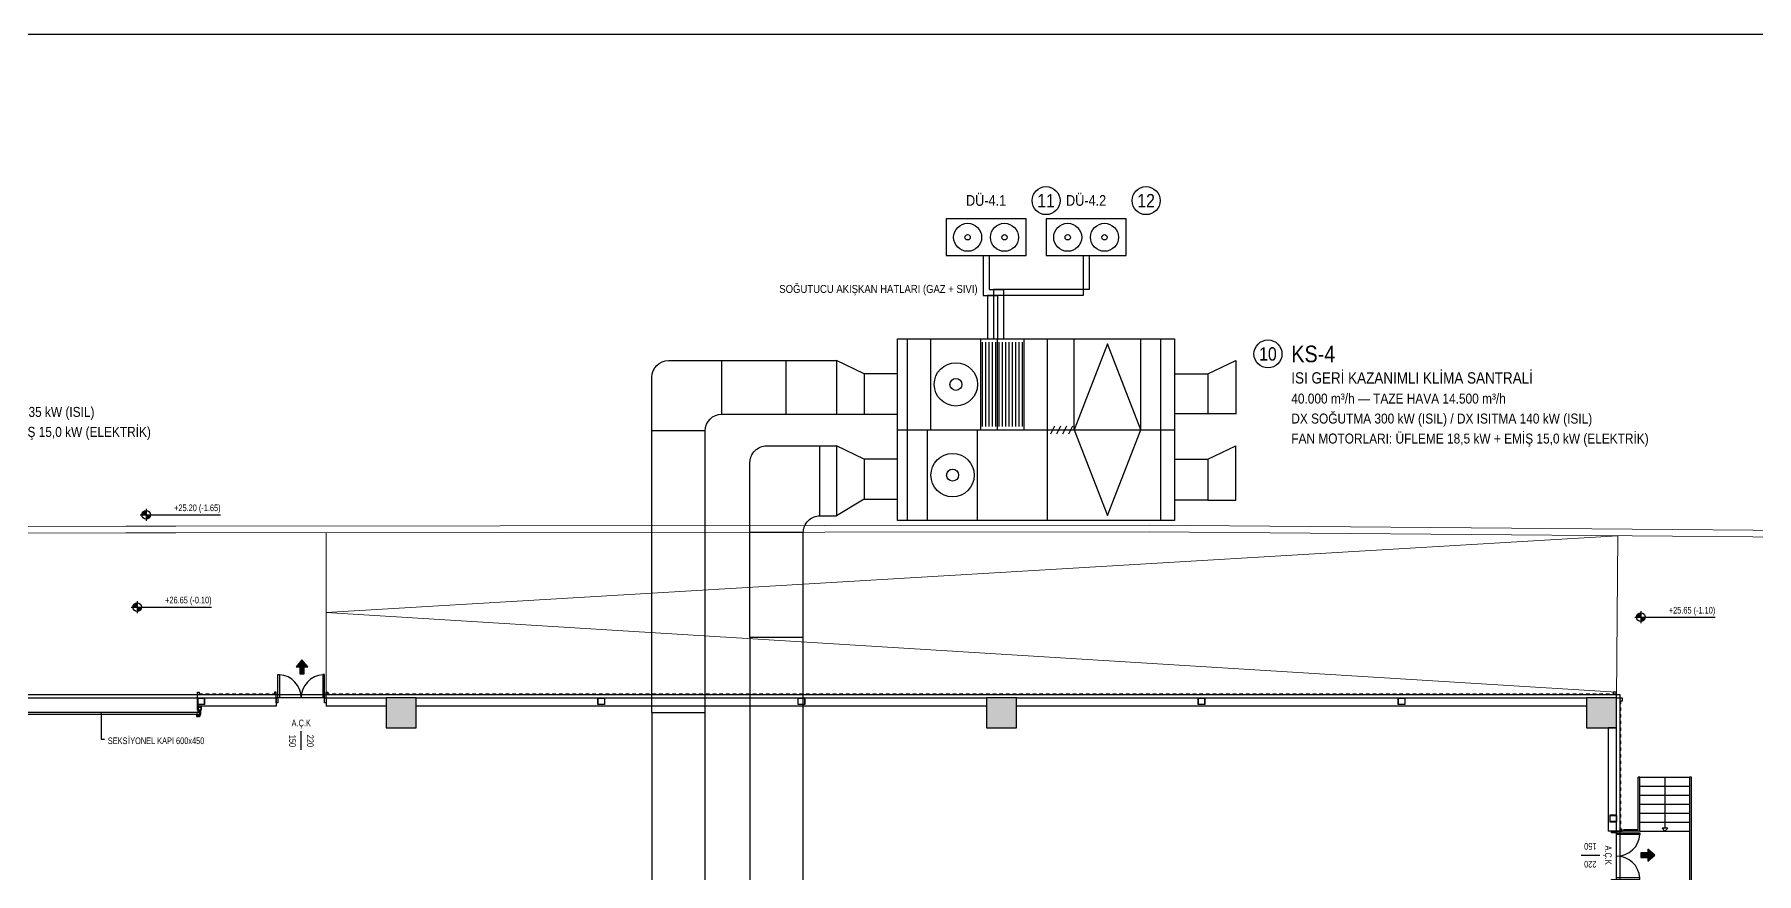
# Model space of a CAD drawing. Header units: centimetres. Extents: x 26200 to 152500, y -600 to 9300.
# Drawn here: x 65979 to 71144, y 6781 to 9300 of the extents above; entities that cross this region are included whole.
import ezdxf
from ezdxf.enums import TextEntityAlignment as Align

# ---------------------------------------------------------------- set-up
doc = ezdxf.new("R2010")
doc.units = ezdxf.units.CM
doc.linetypes.add('DASHED', pattern=[1.524, 1.27, -0.254])
for name, color, linetype in [('A-ANNO-DIMS', 8, 'Continuous'), ('A-ANNO-TEXT', 8, 'Continuous'), ('A-AREA', 8, 'Continuous'), ('A-DOOR', 8, 'Continuous'), ('A-ELEV-01', 8, 'Continuous'), ('A-ELEV-03', 8, 'Continuous'), ('A-FLOR-STRS', 8, 'Continuous'), ('A-WALL-SNWPNL', 8, 'Continuous'), ('A-WALL-STEL', 8, 'Continuous'), ('L-SITE-CURB', 8, 'Continuous'), ('MTY-CIHAZ', 135, 'Continuous'), ('MTY-DONUS-KANALI', 4, 'Continuous'), ('MTY-SOGUTUCU-HAT', 6, 'DASHED'), ('MTY-UFLEME-KANALI', 20, 'Continuous'), ('ROTAS-CIHAZ-NO', 1, 'Continuous'), ('ROTAS-PAFTA', 144, 'Continuous'), ('S-CONC', 5, 'Continuous'), ('S-HTCH', 8, 'Continuous'), ('S-STEL', 3, 'Continuous')]:
    doc.layers.add(name, color=color, linetype=linetype)
doc.styles.add('Fields_100', font='act_simplex.shx', dxfattribs={"width": 0.8, "height": 20})
doc.styles.add('ROTAS', font='arial.ttf')

# ---------------------------------------------------------------- blocks, each defined once
blk = doc.blocks.new('KAPI 150')
at = {"layer": 'A-DOOR'}
blk.add_line((145, 15), (5, 15), dxfattribs=at)
for points in [[(5, 15), (5, 85), (10, 85), (10, 15)], [(145, 15), (145, 85), (140, 85), (140, 15)]]:
    blk.add_lwpolyline(points, dxfattribs=at)
for points in [[(5, 0), (0, 0), (0, 15), (5, 15)], [(150, 0), (145, 0), (145, 15), (150, 15)]]:
    blk.add_lwpolyline(points, close=True, dxfattribs=at)
for centre, start, end in [((5, 15), 0, 85.904), ((145, 15), 94.096, 180)]:
    blk.add_arc(centre, 70, start, end, dxfattribs=at)
blk = doc.blocks.new('AÇK_01')
at = {"color": 0}
blk.add_lwpolyline([(28, 0), (-28, 0)], dxfattribs=at)
at = {"color": 0, "style": 'Fields_100', "width": 0.8}
blk.add_attdef('A.Ç.K.01', text='', height=20, rotation=90, dxfattribs=at).set_placement((-53, 0), align=Align.MIDDLE_CENTER)
for tag, p in [('W', (1, 17.2)), ('H', (1, -36.3))]:
    blk.add_attdef(tag, text='', height=20, dxfattribs=at).set_placement(p, align=Align.CENTER)
blk = doc.blocks.new('*U39')
at = {"layer": 'A-WALL-SNWPNL'}
blk.add_lwpolyline([(50, 1), (42, 1), (40, -1), (32, -1), (30, 1), (22, 1), (20, -1), (12, -1), (10, 1), (2, 1), (0, -1), (-8, -1), (-10, 1), (-18, 1), (-20, -1), (-28, -1), (-30, 1), (-38, 1), (-40, -1), (-48, -1), (-50, 1)], dxfattribs=at)
blk = doc.blocks.new('*U40')
at = {"layer": 'A-WALL-STEL', "color": 0, "linetype": 'ByBlock', "lineweight": -2, "transparency": 16777216}
for p in [(0, 0), (100, 0), (200, 0), (300, 0)]:
    blk.add_blockref('*U39', p, dxfattribs=at)

msp = doc.modelspace()

# ---------------------------------------------------------------- hatches: boundary and pattern name
at = {"layer": 'A-ANNO-DIMS'}
h = msp.add_hatch(color=256, dxfattribs=at)
h.paths.add_polyline_path([(66314.7, 7871.2, 0.414214), (66301.7, 7858.2), (66314.7, 7858.2)])
h.paths.add_polyline_path([(66327.7, 7858.2), (66314.7, 7858.2), (66314.7, 7845.2, 0.414214)])
h = msp.add_hatch(color=256, dxfattribs=at)
h.paths.add_polyline_path([(66287.8, 7594.3, 0.414214), (66274.8, 7581.3), (66287.8, 7581.3)])
h.paths.add_polyline_path([(66300.8, 7581.3), (66287.8, 7581.3), (66287.8, 7568.3, 0.414214)])
h = msp.add_hatch(color=256, dxfattribs=at)
h.paths.add_polyline_path([(70797.4, 7563.9, 0.414214), (70784.4, 7550.9), (70797.4, 7550.9)])
h.paths.add_polyline_path([(70810.4, 7550.9), (70797.4, 7550.9), (70797.4, 7537.9, 0.414214)])
at = {"layer": 'A-ANNO-TEXT'}
h = msp.add_hatch(color=256, dxfattribs=at)
h.dxf.hatch_style = 1
h.paths.add_polyline_path([(66781.7, 7423.2), (66764, 7402), (66774.9, 7402), (66774.9, 7380.9), (66788.4, 7380.9), (66788.4, 7402), (66799.4, 7402)])
h = msp.add_hatch(color=256, dxfattribs=at)
h.dxf.hatch_style = 1
h.paths.add_polyline_path([(70839, 6836.9), (70817.9, 6854.6), (70817.9, 6843.7), (70796.7, 6843.7), (70796.7, 6830.2), (70817.9, 6830.2), (70817.9, 6819.2)])
at = {"layer": 'S-HTCH'}
h = msp.add_hatch(dxfattribs=at)
h.set_pattern_fill('ANSI33', color=256)
h.set_pattern_definition([(45, (47244.2896, 5721.5606), (-4.490128, 4.490128), []), (45, (47248.78, 5721.5606), (-4.490128, 4.490128), [3.175, -1.5875])])
h.paths.add_polyline_path([(63434.5, 1518.6), (63524.5, 1518.6), (63524.5, 1608.6), (63434.5, 1608.6)])
h.paths.add_polyline_path([(63434.5, 7218.6), (63524.5, 7218.6), (63524.5, 7308.6), (63434.5, 7308.6)])
h.paths.add_polyline_path([(61634.5, 1518.6), (61724.5, 1518.6), (61724.5, 1608.6), (61634.5, 1608.6)])
h.paths.add_polyline_path([(58034.5, 1518.6), (58124.5, 1518.6), (58124.5, 1608.6), (58034.5, 1608.6)])
h.paths.add_polyline_path([(61634.5, 7218.6), (61724.5, 7218.6), (61724.5, 7308.6), (61634.5, 7308.6)])
h.paths.add_polyline_path([(58034.5, 7218.6), (58124.5, 7218.6), (58124.5, 7308.6), (58034.5, 7308.6)])
h.paths.add_polyline_path([(63434.5, 3418.6), (63524.5, 3418.6), (63524.5, 3508.6), (63434.5, 3508.6)])
h.paths.add_polyline_path([(63434.5, 5318.6), (63524.5, 5318.6), (63524.5, 5408.6), (63434.5, 5408.6)])
h.paths.add_polyline_path([(61634.5, 3418.6), (61724.5, 3418.6), (61724.5, 3508.6), (61634.5, 3508.6)])
h.paths.add_polyline_path([(58034.5, 3418.6), (58124.5, 3418.6), (58124.5, 3508.6), (58034.5, 3508.6)])
h.paths.add_polyline_path([(61634.5, 5318.6), (61724.5, 5318.6), (61724.5, 5408.6), (61634.5, 5408.6)])
h.paths.add_polyline_path([(58034.5, 5318.6), (58124.5, 5318.6), (58124.5, 5408.6), (58034.5, 5408.6)])
h.paths.add_polyline_path([(68834.5, 3418.6), (68924.5, 3418.6), (68924.5, 3508.6), (68834.5, 3508.6)])
h.paths.add_polyline_path([(68834.5, 5318.6), (68924.5, 5318.6), (68924.5, 5408.6), (68834.5, 5408.6)])
h.paths.add_polyline_path([(67034.5, 3418.6), (67124.5, 3418.6), (67124.5, 3508.6), (67034.5, 3508.6)])
h.paths.add_polyline_path([(67034.5, 5318.6), (67124.5, 5318.6), (67124.5, 5408.6), (67034.5, 5408.6)])
h.paths.add_polyline_path([(65234.5, 3418.6), (65324.5, 3418.6), (65324.5, 3508.6), (65234.5, 3508.6)])
h.paths.add_polyline_path([(65234.5, 5318.6), (65324.5, 5318.6), (65324.5, 5408.6), (65234.5, 5408.6)])
h.paths.add_polyline_path([(61534.5, 3418.6), (61624.5, 3418.6), (61624.5, 3508.6), (61534.5, 3508.6)])
h.paths.add_polyline_path([(61534.5, 5318.6), (61624.5, 5318.6), (61624.5, 5408.6), (61534.5, 5408.6)])
h.paths.add_polyline_path([(59834.5, 3418.6), (59924.5, 3418.6), (59924.5, 3508.6), (59834.5, 3508.6)])
h.paths.add_polyline_path([(59834.5, 5318.6), (59924.5, 5318.6), (59924.5, 5408.6), (59834.5, 5408.6)])
h.paths.add_polyline_path([(56234.5, 3418.6), (56324.5, 3418.6), (56324.5, 3508.6), (56234.5, 3508.6)])
h.paths.add_polyline_path([(56234.5, 5318.6), (56324.5, 5318.6), (56324.5, 5408.6), (56234.5, 5408.6)])
h.paths.add_polyline_path([(54434.5, 3418.6), (54524.5, 3418.6), (54524.5, 3508.6), (54434.5, 3508.6)])
h.paths.add_polyline_path([(54434.5, 5318.6), (54524.5, 5318.6), (54524.5, 5408.6), (54434.5, 5408.6)])
h.paths.add_polyline_path([(52634.5, 3418.6), (52724.5, 3418.6), (52724.5, 3508.6), (52634.5, 3508.6)])
h.paths.add_polyline_path([(52634.5, 5318.6), (52724.5, 5318.6), (52724.5, 5408.6), (52634.5, 5408.6)])
h.paths.add_polyline_path([(70634.5, 5318.6), (70724.5, 5318.6), (70724.5, 5408.6), (70634.5, 5408.6)])
h.paths.add_polyline_path([(70634.5, 3418.6), (70724.5, 3418.6), (70724.5, 3508.6), (70634.5, 3508.6)])
h.paths.add_polyline_path([(70634.5, 1518.6), (70724.5, 1518.6), (70724.5, 1608.6), (70634.5, 1608.6)])
h.paths.add_polyline_path([(68834.5, 1518.6), (68924.5, 1518.6), (68924.5, 1608.6), (68834.5, 1608.6)])
h.paths.add_polyline_path([(67034.5, 1518.6), (67124.5, 1518.6), (67124.5, 1608.6), (67034.5, 1608.6)])
h.paths.add_polyline_path([(65234.5, 1518.6), (65324.5, 1518.6), (65324.5, 1608.6), (65234.5, 1608.6)])
h.paths.add_polyline_path([(61534.5, 1518.6), (61624.5, 1518.6), (61624.5, 1608.6), (61534.5, 1608.6)])
h.paths.add_polyline_path([(59834.5, 1518.6), (59924.5, 1518.6), (59924.5, 1608.6), (59834.5, 1608.6)])
h.paths.add_polyline_path([(56234.5, 1518.6), (56324.5, 1518.6), (56324.5, 1608.6), (56234.5, 1608.6)])
h.paths.add_polyline_path([(54434.5, 1518.6), (54524.5, 1518.6), (54524.5, 1608.6), (54434.5, 1608.6)])
h.paths.add_polyline_path([(52634.5, 1518.6), (52724.5, 1518.6), (52724.5, 1608.6), (52634.5, 1608.6)])
h.paths.add_polyline_path([(70634.5, 7218.6), (70724.5, 7218.6), (70724.5, 7308.6), (70634.5, 7308.6)])
h.paths.add_polyline_path([(68834.5, 7218.6), (68924.5, 7218.6), (68924.5, 7308.6), (68834.5, 7308.6)])
h.paths.add_polyline_path([(67034.5, 7218.6), (67124.5, 7218.6), (67124.5, 7308.6), (67034.5, 7308.6)])
h.paths.add_polyline_path([(65234.5, 7218.6), (65324.5, 7218.6), (65324.5, 7308.6), (65234.5, 7308.6)])
h.paths.add_polyline_path([(61534.5, 7218.6), (61624.5, 7218.6), (61624.5, 7308.6), (61534.5, 7308.6)])
h.paths.add_polyline_path([(59834.5, 7218.6), (59924.5, 7218.6), (59924.5, 7308.6), (59834.5, 7308.6)])
h.paths.add_polyline_path([(56234.5, 7218.6), (56324.5, 7218.6), (56324.5, 7308.6), (56234.5, 7308.6)])
h.paths.add_polyline_path([(54434.5, 7218.6), (54524.5, 7218.6), (54524.5, 7308.6), (54434.5, 7308.6)])
h.paths.add_polyline_path([(52634.5, 7218.6), (52724.5, 7218.6), (52724.5, 7308.6), (52634.5, 7308.6)])

# ---------------------------------------------------------------- linework, layer by layer
at = {"layer": 'A-ANNO-DIMS'}
for p, q in [((66296.7, 7858.2), (66537.7, 7858.2)), ((66314.7, 7876.2), (66314.7, 7840.2)), ((66287.8, 7599.3), (66287.8, 7563.3)), ((66269.8, 7581.3), (66510.8, 7581.3)), ((70779.4, 7550.9), (71020.4, 7550.9)), ((70797.4, 7568.9), (70797.4, 7532.9))]:
    msp.add_line(p, q, dxfattribs=at)
at = {"layer": 'A-ANNO-DIMS', "color": 187, "const_width": 3}
msp.add_lwpolyline([(66179.5, 7258.5, 1), (66179.5, 7261.5, 1)], format="xyb", close=True, dxfattribs=at)
at = {"layer": 'A-ANNO-DIMS', "color": 187, "linetype": 'Continuous'}
msp.add_lwpolyline([(66179.5, 7257), (66179.5, 7254)], dxfattribs=at)
at = {"layer": 'A-ANNO-DIMS'}
for points in [[(66179.5, 7254), (66179.5, 7184.4)], [(66179.5, 7184.4), (66189.5, 7184.4)]]:
    msp.add_lwpolyline(points, dxfattribs=at)
for centre in [(66314.7, 7858.2), (66287.8, 7581.3), (70797.4, 7550.9)]:
    msp.add_circle(centre, 13, dxfattribs=at)
at = {"layer": 'A-ANNO-DIMS', "color": 187, "linetype": 'Continuous'}
for centre, radius, start, end in [((66179.5, 7260), 1.5, 90, -90), ((66179.5, 7260), 1.5, -90, 90), ((66179.5, 7258.5), 0, 90, 90)]:
    msp.add_arc(centre, radius, start, end, dxfattribs=at)
at = {"layer": 'A-ANNO-TEXT'}
for points in [[(66781.7, 7423.2), (66764, 7402), (66774.9, 7402), (66774.9, 7380.9), (66788.4, 7380.9), (66788.4, 7402), (66799.4, 7402)], [(70839, 6836.9), (70817.9, 6854.6), (70817.9, 6843.7), (70796.7, 6843.7), (70796.7, 6830.2), (70817.9, 6830.2), (70817.9, 6819.2)]]:
    msp.add_lwpolyline(points, close=True, dxfattribs=at)
at = {"layer": 'A-AREA'}
msp.add_lwpolyline([(62587, 7318.6), (70734.5, 7318.6), (70734.5, 3418.6), (52612, 3418.6), (52612, 7318.6), (59834.5, 7318.6), (59834.5, 7053.6), (62587, 7053.6)], close=True, dxfattribs=at)
at = {"layer": 'A-DOOR'}
msp.add_lwpolyline([(66475.1, 7265), (65883.8, 7265), (65883.8, 7260), (66475.1, 7260)], close=True, dxfattribs=at)
for points in [[(66470.7, 7259.9), (66465.7, 7259.9)], [(66465.7, 7259.9), (66465.7, 7253.2)], [(66465.7, 7253.2), (66470.7, 7253.2)], [(66469.5, 7271.6), (66469.5, 7266.6)], [(66469.5, 7266.6), (66470.5, 7266.6)], [(66470, 7269.1), (66470, 7271.1)], [(66470, 7271.1), (66477, 7271.1)], [(66473.5, 7269.1), (66470, 7269.1)], [(66470, 7267.1), (66470, 7268.6)], [(66470, 7268.6), (66473, 7268.6)], [(66470.5, 7267.1), (66470, 7267.1)], [(66470.5, 7266.6), (66470.5, 7267.1)], [(66470.7, 7253.2), (66470.7, 7259.9)], [(66477.7, 7259.3), (66471.5, 7259.3)], [(66471.5, 7259.3), (66471.5, 7258.8)], [(66471.5, 7258.8), (66475.1, 7258.8)], [(66472, 7254.9), (66471.5, 7254.9)], [(66471.5, 7254.9), (66471.5, 7254.7)], [(66471.5, 7254.7), (66471.5, 7254.6), (66471.5, 7254.5), (66471.5, 7254.5), (66471.5, 7254.4), (66471.5, 7254.3), (66471.6, 7254.3), (66471.6, 7254.2), (66471.6, 7254.1), (66471.7, 7254.1), (66471.7, 7254), (66471.7, 7253.9), (66471.8, 7253.9), (66471.8, 7253.8), (66471.8, 7253.8), (66471.9, 7253.7), (66471.9, 7253.6), (66472, 7253.6), (66472, 7253.5), (66472.1, 7253.5), (66472.1, 7253.4), (66472.2, 7253.4), (66472.2, 7253.3), (66472.3, 7253.3), (66472.4, 7253.2), (66472.4, 7253.2), (66472.5, 7253.2), (66472.6, 7253.1), (66472.6, 7253.1), (66472.7, 7253.1), (66472.8, 7253), (66472.8, 7253), (66472.9, 7253), (66473, 7253), (66473, 7253), (66473.1, 7252.9), (66473.2, 7252.9), (66473.2, 7252.9), (66473.3, 7252.9), (66473.4, 7252.9), (66473.5, 7252.9), (66473.5, 7252.9), (66473.6, 7252.9), (66473.7, 7252.9), (66473.8, 7252.9), (66473.8, 7252.9), (66473.9, 7252.9), (66474, 7252.9), (66474, 7253), (66474.1, 7253), (66474.2, 7253), (66474.3, 7253), (66474.3, 7253), (66474.4, 7253.1), (66474.5, 7253.1), (66474.5, 7253.1), (66474.6, 7253.2), (66474.7, 7253.2), (66474.7, 7253.2), (66474.8, 7253.3), (66474.8, 7253.3), (66474.9, 7253.4), (66474.9, 7253.4), (66475, 7253.5), (66475, 7253.5), (66475.1, 7253.6), (66475.1, 7253.6), (66475.2, 7253.7), (66475.2, 7253.8), (66475.3, 7253.8), (66475.3, 7253.9), (66475.4, 7253.9), (66475.4, 7254), (66475.4, 7254.1), (66475.5, 7254.1), (66475.5, 7254.2), (66475.5, 7254.3), (66475.5, 7254.3), (66475.6, 7254.4), (66475.6, 7254.5), (66475.6, 7254.5), (66475.6, 7254.6), (66475.6, 7254.7)], [(66472, 7254.7), (66472, 7254.9)], [(66475.1, 7254.7), (66475.1, 7254.6), (66475.1, 7254.6), (66475.1, 7254.5), (66475.1, 7254.5), (66475, 7254.4), (66475, 7254.4), (66475, 7254.3), (66475, 7254.3), (66475, 7254.2), (66474.9, 7254.2), (66474.9, 7254.1), (66474.9, 7254.1), (66474.8, 7254), (66474.8, 7254), (66474.8, 7253.9), (66474.7, 7253.9), (66474.7, 7253.9), (66474.6, 7253.8), (66474.6, 7253.8), (66474.6, 7253.7), (66474.5, 7253.7), (66474.5, 7253.7), (66474.4, 7253.6), (66474.4, 7253.6), (66474.3, 7253.6), (66474.3, 7253.6), (66474.2, 7253.5), (66474.2, 7253.5), (66474.1, 7253.5), (66474.1, 7253.5), (66474, 7253.5), (66474, 7253.4), (66473.9, 7253.4), (66473.8, 7253.4), (66473.8, 7253.4), (66473.7, 7253.4), (66473.7, 7253.4), (66473.6, 7253.4), (66473.6, 7253.4), (66473.5, 7253.4), (66473.5, 7253.4), (66473.4, 7253.4), (66473.3, 7253.4), (66473.3, 7253.4), (66473.2, 7253.4), (66473.2, 7253.4), (66473.1, 7253.4), (66473.1, 7253.5), (66473, 7253.5), (66473, 7253.5), (66472.9, 7253.5), (66472.9, 7253.5), (66472.8, 7253.6), (66472.8, 7253.6), (66472.7, 7253.6), (66472.7, 7253.6), (66472.6, 7253.7), (66472.6, 7253.7), (66472.5, 7253.7), (66472.5, 7253.8), (66472.4, 7253.8), (66472.4, 7253.9), (66472.4, 7253.9), (66472.3, 7253.9), (66472.3, 7254), (66472.3, 7254), (66472.2, 7254.1), (66472.2, 7254.1), (66472.2, 7254.2), (66472.1, 7254.2), (66472.1, 7254.3), (66472.1, 7254.3), (66472.1, 7254.4), (66472, 7254.4), (66472, 7254.5), (66472, 7254.5), (66472, 7254.6), (66472, 7254.6), (66472, 7254.7)], [(66473, 7267.1), (66472.1, 7267.1)], [(66472.1, 7267.1), (66472.1, 7266.6)], [(66472.1, 7266.6), (66473.5, 7266.6)], [(66473, 7268.6), (66473, 7267.1)], [(66473.5, 7266.6), (66473.5, 7269.1)], [(66477, 7267.1), (66475, 7267.1)], [(66475, 7267.1), (66475, 7266.6)], [(66475, 7266.6), (66477.5, 7266.6)], [(66475, 7266.6), (66475, 7266.1)], [(66475, 7266.1), (66477.7, 7266.1)], [(66475.1, 7258.8), (66475.1, 7254.7)], [(66475.6, 7254.7), (66475.6, 7258.8)], [(66475.6, 7258.8), (66478.2, 7258.8)], [(66477, 7271.1), (66477, 7267.1)], [(66477.5, 7266.6), (66477.5, 7271.6)], [(66478.2, 7266.6), (66477.5, 7266.6)], [(66477.7, 7266.1), (66477.7, 7259.3)], [(66478.2, 7258.8), (66478.2, 7266.6)]]:
    msp.add_lwpolyline(points, dxfattribs=at)
at = {"layer": 'A-ELEV-01'}
for p, q in [((66704.5, 7283.6), (66469.5, 7283.6)), ((67034.5, 7283.6), (66854.5, 7283.6)), ((68834.5, 7283.6), (67124.5, 7283.6)), ((70634.5, 7283.6), (68924.5, 7283.6)), ((70724.5, 7218.6), (70699.5, 7218.6)), ((70699.5, 7218.6), (70699.5, 6908.6)), ((70724.5, 6908.6), (70699.5, 6908.6))]:
    msp.add_line(p, q, dxfattribs=at)
at = {"layer": 'A-ELEV-01', "elevation": 0}
for points in [[(66469.5, 7308.6), (66469.5, 7283.6)], [(66704.5, 7308.6), (66704.5, 7283.6)], [(66704.5, 7308.6), (66704.5, 7283.6)], [(66854.5, 7308.6), (66854.5, 7283.6)], [(66854.5, 7308.6), (66854.5, 7283.6)]]:
    msp.add_lwpolyline(points, dxfattribs=at)
at = {"layer": 'A-ELEV-03', "elevation": 0}
msp.add_lwpolyline([(65889.5, 7308.6), (66469.5, 7308.6)], dxfattribs=at)
at = {"layer": 'A-ELEV-03'}
for points in [[(66469.5, 7318.6), (66704.5, 7318.6)], [(66854.5, 7318.6), (70724.5, 7318.6)], [(70734.5, 7308.6), (70734.5, 6908.6)]]:
    msp.add_lwpolyline(points, dxfattribs=at)
at = {"layer": 'A-FLOR-STRS'}
for p, q in [((70794.5, 7070.6), (70789.5, 7070.6)), ((70869.5, 7070.6), (70869.5, 6917.3)), ((70949.5, 7070.6), (70944.5, 7070.6)), ((70794.5, 6908.6), (70734.5, 6908.6)), ((70746.5, 6908.6), (70746.5, 6913.6))]:
    msp.add_line(p, q, dxfattribs=at)
for points in [[(70734.5, 6758.6), (70944.5, 6758.6), (70944.5, 7070.6)], [(70746.5, 6913.6), (70789.5, 6913.6), (70789.5, 7070.6)], [(70746.5, 6753.6), (70949.5, 6753.6), (70949.5, 7070.6)], [(70794.5, 6908.6), (70794.5, 7070.6)], [(70794.5, 7070.6), (70944.5, 7070.6)], [(70794.5, 7043.6), (70944.5, 7043.6)], [(70794.5, 7016.6), (70944.5, 7016.6)], [(70794.5, 6989.6), (70944.5, 6989.6)], [(70794.5, 6962.6), (70944.5, 6962.6)], [(70794.5, 6935.6), (70944.5, 6935.6)], [(70794.5, 6908.6), (70944.5, 6908.6)]]:
    msp.add_lwpolyline(points, dxfattribs=at)
msp.add_lwpolyline([(70869.5, 6908.6), (70878.2, 6917.3), (70869.5, 6917.3), (70860.8, 6917.3)], close=True, dxfattribs=at)
at = {"layer": 'A-WALL-SNWPNL'}
for p, q in [((66468.5, 7271.6), (66468.5, 7325.6)), ((66468.5, 7325.6), (66473.5, 7325.6)), ((66469.5, 7308.6), (66704.5, 7308.6)), ((66473.5, 7325.6), (66473.5, 7321.1)), ((66854.5, 7308.6), (67034.5, 7308.6)), ((67124.5, 7308.6), (68834.5, 7308.6)), ((68924.5, 7308.6), (70634.5, 7308.6)), ((70724.5, 6908.6), (70724.5, 7218.6)), ((70734.5, 6908.6), (70724.5, 6908.6))]:
    msp.add_line(p, q, dxfattribs=at)
for points in [[(66469.5, 7318.6), (66472.5, 7318.6), (66474.5, 7320.6), (66482.5, 7320.6), (66484.5, 7318.6), (66492.5, 7318.6), (66494.5, 7320.6), (66502.5, 7320.6), (66504.5, 7318.6), (66512.5, 7318.6), (66514.5, 7320.6), (66522.5, 7320.6), (66524.5, 7318.6)], [(66524.5, 7318.6), (66532.5, 7318.6), (66534.5, 7320.6), (66542.5, 7320.6), (66544.5, 7318.6), (66552.5, 7318.6), (66554.5, 7320.6), (66562.5, 7320.6), (66564.5, 7318.6), (66572.5, 7318.6), (66574.5, 7320.6), (66582.5, 7320.6), (66584.5, 7318.6), (66592.5, 7318.6), (66594.5, 7320.6), (66602.5, 7320.6), (66604.5, 7318.6), (66612.5, 7318.6), (66614.5, 7320.6), (66622.5, 7320.6), (66624.5, 7318.6)], [(66624.5, 7318.6), (66632.5, 7318.6), (66634.5, 7320.6), (66642.5, 7320.6), (66644.5, 7318.6), (66652.5, 7318.6), (66654.5, 7320.6), (66662.5, 7320.6), (66664.5, 7318.6), (66672.5, 7318.6), (66674.5, 7320.6), (66682.5, 7320.6), (66684.5, 7318.6), (66692.5, 7318.6), (66694.5, 7320.6), (66702.5, 7320.6), (66704.5, 7318.6)], [(66854.5, 7320.6), (66854.5, 7320.6), (66862.5, 7320.6), (66864.5, 7318.6), (66872.5, 7318.6), (66874.5, 7320.6), (66882.5, 7320.6), (66884.5, 7318.6), (66892.5, 7318.6), (66894.5, 7320.6), (66902.5, 7320.6), (66904.5, 7318.6), (66912.5, 7318.6), (66914.5, 7320.6), (66922.5, 7320.6), (66924.5, 7318.6)], [(66924.5, 7318.6), (66932.5, 7318.6), (66934.5, 7320.6), (66942.5, 7320.6), (66944.5, 7318.6), (66952.5, 7318.6), (66954.5, 7320.6), (66962.5, 7320.6), (66964.5, 7318.6), (66972.5, 7318.6), (66974.5, 7320.6), (66982.5, 7320.6), (66984.5, 7318.6), (66992.5, 7318.6), (66994.5, 7320.6), (67002.5, 7320.6), (67004.5, 7318.6), (67012.5, 7318.6), (67014.5, 7320.6), (67022.5, 7320.6), (67024.5, 7318.6)], [(67024.5, 7318.6), (67032.5, 7318.6), (67034.5, 7320.6), (67042.5, 7320.6), (67044.5, 7318.6), (67052.5, 7318.6), (67054.5, 7320.6), (67062.5, 7320.6), (67064.5, 7318.6), (67072.5, 7318.6), (67074.5, 7320.6), (67082.5, 7320.6), (67084.5, 7318.6), (67092.5, 7318.6), (67094.5, 7320.6), (67102.5, 7320.6), (67104.5, 7318.6), (67112.5, 7318.6), (67114.5, 7320.6), (67122.5, 7320.6), (67124.5, 7318.6)], [(67124.5, 7318.6), (67132.5, 7318.6), (67134.5, 7320.6), (67142.5, 7320.6), (67144.5, 7318.6), (67152.5, 7318.6), (67154.5, 7320.6), (67162.5, 7320.6), (67164.5, 7318.6), (67172.5, 7318.6), (67174.5, 7320.6), (67182.5, 7320.6), (67184.5, 7318.6), (67192.5, 7318.6), (67194.5, 7320.6), (67202.5, 7320.6), (67204.5, 7318.6), (67212.5, 7318.6), (67214.5, 7320.6), (67222.5, 7320.6), (67224.5, 7318.6)], [(67224.5, 7318.6), (67232.5, 7318.6), (67234.5, 7320.6), (67242.5, 7320.6), (67244.5, 7318.6), (67252.5, 7318.6), (67254.5, 7320.6), (67262.5, 7320.6), (67264.5, 7318.6), (67272.5, 7318.6), (67274.5, 7320.6), (67282.5, 7320.6), (67284.5, 7318.6), (67292.5, 7318.6), (67294.5, 7320.6), (67302.5, 7320.6), (67304.5, 7318.6), (67312.5, 7318.6), (67314.5, 7320.6), (67322.5, 7320.6), (67324.5, 7318.6)], [(67324.5, 7318.6), (67332.5, 7318.6), (67334.5, 7320.6), (67342.5, 7320.6), (67344.5, 7318.6), (67352.5, 7318.6), (67354.5, 7320.6), (67362.5, 7320.6), (67364.5, 7318.6), (67372.5, 7318.6), (67374.5, 7320.6), (67382.5, 7320.6), (67384.5, 7318.6), (67392.5, 7318.6), (67394.5, 7320.6), (67402.5, 7320.6), (67404.5, 7318.6), (67412.5, 7318.6), (67414.5, 7320.6), (67422.5, 7320.6), (67424.5, 7318.6)], [(67424.5, 7318.6), (67432.5, 7318.6), (67434.5, 7320.6), (67442.5, 7320.6), (67444.5, 7318.6), (67452.5, 7318.6), (67454.5, 7320.6), (67462.5, 7320.6), (67464.5, 7318.6), (67472.5, 7318.6), (67474.5, 7320.6), (67482.5, 7320.6), (67484.5, 7318.6), (67492.5, 7318.6), (67494.5, 7320.6), (67502.5, 7320.6), (67504.5, 7318.6), (67512.5, 7318.6), (67514.5, 7320.6), (67522.5, 7320.6), (67524.5, 7318.6)], [(67524.5, 7318.6), (67532.5, 7318.6), (67534.5, 7320.6), (67542.5, 7320.6), (67544.5, 7318.6), (67552.5, 7318.6), (67554.5, 7320.6), (67562.5, 7320.6), (67564.5, 7318.6), (67572.5, 7318.6), (67574.5, 7320.6), (67582.5, 7320.6), (67584.5, 7318.6), (67592.5, 7318.6), (67594.5, 7320.6), (67602.5, 7320.6), (67604.5, 7318.6), (67612.5, 7318.6), (67614.5, 7320.6), (67622.5, 7320.6), (67624.5, 7318.6)], [(67624.5, 7318.6), (67632.5, 7318.6), (67634.5, 7320.6), (67642.5, 7320.6), (67644.5, 7318.6), (67652.5, 7318.6), (67654.5, 7320.6), (67662.5, 7320.6), (67664.5, 7318.6), (67672.5, 7318.6), (67674.5, 7320.6), (67682.5, 7320.6), (67684.5, 7318.6), (67692.5, 7318.6), (67694.5, 7320.6), (67702.5, 7320.6), (67704.5, 7318.6), (67712.5, 7318.6), (67714.5, 7320.6), (67722.5, 7320.6), (67724.5, 7318.6)], [(67724.5, 7318.6), (67732.5, 7318.6), (67734.5, 7320.6), (67742.5, 7320.6), (67744.5, 7318.6), (67752.5, 7318.6), (67754.5, 7320.6), (67762.5, 7320.6), (67764.5, 7318.6), (67772.5, 7318.6), (67774.5, 7320.6), (67782.5, 7320.6), (67784.5, 7318.6), (67792.5, 7318.6), (67794.5, 7320.6), (67802.5, 7320.6), (67804.5, 7318.6), (67812.5, 7318.6), (67814.5, 7320.6), (67822.5, 7320.6), (67824.5, 7318.6)], [(67824.5, 7318.6), (67832.5, 7318.6), (67834.5, 7320.6), (67842.5, 7320.6), (67844.5, 7318.6), (67852.5, 7318.6), (67854.5, 7320.6), (67862.5, 7320.6), (67864.5, 7318.6), (67872.5, 7318.6), (67874.5, 7320.6), (67882.5, 7320.6), (67884.5, 7318.6), (67892.5, 7318.6), (67894.5, 7320.6), (67902.5, 7320.6), (67904.5, 7318.6), (67912.5, 7318.6), (67914.5, 7320.6), (67922.5, 7320.6), (67924.5, 7318.6)], [(67924.5, 7318.6), (67932.5, 7318.6), (67934.5, 7320.6), (67942.5, 7320.6), (67944.5, 7318.6), (67952.5, 7318.6), (67954.5, 7320.6), (67962.5, 7320.6), (67964.5, 7318.6), (67972.5, 7318.6), (67974.5, 7320.6), (67982.5, 7320.6), (67984.5, 7318.6), (67992.5, 7318.6), (67994.5, 7320.6), (68002.5, 7320.6), (68004.5, 7318.6), (68012.5, 7318.6), (68014.5, 7320.6), (68022.5, 7320.6), (68024.5, 7318.6)], [(68024.5, 7318.6), (68032.5, 7318.6), (68034.5, 7320.6), (68042.5, 7320.6), (68044.5, 7318.6), (68052.5, 7318.6), (68054.5, 7320.6), (68062.5, 7320.6), (68064.5, 7318.6), (68072.5, 7318.6), (68074.5, 7320.6), (68082.5, 7320.6), (68084.5, 7318.6), (68092.5, 7318.6), (68094.5, 7320.6), (68102.5, 7320.6), (68104.5, 7318.6), (68112.5, 7318.6), (68114.5, 7320.6), (68122.5, 7320.6), (68124.5, 7318.6)], [(68124.5, 7318.6), (68132.5, 7318.6), (68134.5, 7320.6), (68142.5, 7320.6), (68144.5, 7318.6), (68152.5, 7318.6), (68154.5, 7320.6), (68162.5, 7320.6), (68164.5, 7318.6), (68172.5, 7318.6), (68174.5, 7320.6), (68182.5, 7320.6), (68184.5, 7318.6), (68192.5, 7318.6), (68194.5, 7320.6), (68202.5, 7320.6), (68204.5, 7318.6), (68212.5, 7318.6), (68214.5, 7320.6), (68222.5, 7320.6), (68224.5, 7318.6)], [(68224.5, 7318.6), (68232.5, 7318.6), (68234.5, 7320.6), (68242.5, 7320.6), (68244.5, 7318.6), (68252.5, 7318.6), (68254.5, 7320.6), (68262.5, 7320.6), (68264.5, 7318.6), (68272.5, 7318.6), (68274.5, 7320.6), (68282.5, 7320.6), (68284.5, 7318.6), (68292.5, 7318.6), (68294.5, 7320.6), (68302.5, 7320.6), (68304.5, 7318.6), (68312.5, 7318.6), (68314.5, 7320.6), (68322.5, 7320.6), (68324.5, 7318.6)], [(68324.5, 7318.6), (68332.5, 7318.6), (68334.5, 7320.6), (68342.5, 7320.6), (68344.5, 7318.6), (68352.5, 7318.6), (68354.5, 7320.6), (68362.5, 7320.6), (68364.5, 7318.6), (68372.5, 7318.6), (68374.5, 7320.6), (68382.5, 7320.6), (68384.5, 7318.6), (68392.5, 7318.6), (68394.5, 7320.6), (68402.5, 7320.6), (68404.5, 7318.6), (68412.5, 7318.6), (68414.5, 7320.6), (68422.5, 7320.6), (68424.5, 7318.6)], [(68424.5, 7318.6), (68432.5, 7318.6), (68434.5, 7320.6), (68442.5, 7320.6), (68444.5, 7318.6), (68452.5, 7318.6), (68454.5, 7320.6), (68462.5, 7320.6), (68464.5, 7318.6), (68472.5, 7318.6), (68474.5, 7320.6), (68482.5, 7320.6), (68484.5, 7318.6), (68492.5, 7318.6), (68494.5, 7320.6), (68502.5, 7320.6), (68504.5, 7318.6), (68512.5, 7318.6), (68514.5, 7320.6), (68522.5, 7320.6), (68524.5, 7318.6)], [(68524.5, 7318.6), (68532.5, 7318.6), (68534.5, 7320.6), (68542.5, 7320.6), (68544.5, 7318.6), (68552.5, 7318.6), (68554.5, 7320.6), (68562.5, 7320.6), (68564.5, 7318.6), (68572.5, 7318.6), (68574.5, 7320.6), (68582.5, 7320.6), (68584.5, 7318.6), (68592.5, 7318.6), (68594.5, 7320.6), (68602.5, 7320.6), (68604.5, 7318.6), (68612.5, 7318.6), (68614.5, 7320.6), (68622.5, 7320.6), (68624.5, 7318.6)], [(68624.5, 7318.6), (68632.5, 7318.6), (68634.5, 7320.6), (68642.5, 7320.6), (68644.5, 7318.6), (68652.5, 7318.6), (68654.5, 7320.6), (68662.5, 7320.6), (68664.5, 7318.6), (68672.5, 7318.6), (68674.5, 7320.6), (68682.5, 7320.6), (68684.5, 7318.6), (68692.5, 7318.6), (68694.5, 7320.6), (68702.5, 7320.6), (68704.5, 7318.6), (68712.5, 7318.6), (68714.5, 7320.6), (68722.5, 7320.6), (68724.5, 7318.6)], [(68724.5, 7318.6), (68732.5, 7318.6), (68734.5, 7320.6), (68742.5, 7320.6), (68744.5, 7318.6), (68752.5, 7318.6), (68754.5, 7320.6), (68762.5, 7320.6), (68764.5, 7318.6), (68772.5, 7318.6), (68774.5, 7320.6), (68782.5, 7320.6), (68784.5, 7318.6), (68792.5, 7318.6), (68794.5, 7320.6), (68802.5, 7320.6), (68804.5, 7318.6), (68812.5, 7318.6), (68814.5, 7320.6), (68822.5, 7320.6), (68824.5, 7318.6)], [(68824.5, 7318.6), (68832.5, 7318.6), (68834.5, 7320.6), (68842.5, 7320.6), (68844.5, 7318.6), (68852.5, 7318.6), (68854.5, 7320.6), (68862.5, 7320.6), (68864.5, 7318.6), (68872.5, 7318.6), (68874.5, 7320.6), (68882.5, 7320.6), (68884.5, 7318.6), (68892.5, 7318.6), (68894.5, 7320.6), (68902.5, 7320.6), (68904.5, 7318.6), (68912.5, 7318.6), (68914.5, 7320.6), (68922.5, 7320.6), (68924.5, 7318.6)], [(68924.5, 7318.6), (68932.5, 7318.6), (68934.5, 7320.6), (68942.5, 7320.6), (68944.5, 7318.6), (68952.5, 7318.6), (68954.5, 7320.6), (68962.5, 7320.6), (68964.5, 7318.6), (68972.5, 7318.6), (68974.5, 7320.6), (68982.5, 7320.6), (68984.5, 7318.6), (68992.5, 7318.6), (68994.5, 7320.6), (69002.5, 7320.6), (69004.5, 7318.6), (69012.5, 7318.6), (69014.5, 7320.6), (69022.5, 7320.6), (69024.5, 7318.6)], [(69024.5, 7318.6), (69032.5, 7318.6), (69034.5, 7320.6), (69042.5, 7320.6), (69044.5, 7318.6), (69052.5, 7318.6), (69054.5, 7320.6), (69062.5, 7320.6), (69064.5, 7318.6), (69072.5, 7318.6), (69074.5, 7320.6), (69082.5, 7320.6), (69084.5, 7318.6), (69092.5, 7318.6), (69094.5, 7320.6), (69102.5, 7320.6), (69104.5, 7318.6), (69112.5, 7318.6), (69114.5, 7320.6), (69122.5, 7320.6), (69124.5, 7318.6)], [(69124.5, 7318.6), (69132.5, 7318.6), (69134.5, 7320.6), (69142.5, 7320.6), (69144.5, 7318.6), (69152.5, 7318.6), (69154.5, 7320.6), (69162.5, 7320.6), (69164.5, 7318.6), (69172.5, 7318.6), (69174.5, 7320.6), (69182.5, 7320.6), (69184.5, 7318.6), (69192.5, 7318.6), (69194.5, 7320.6), (69202.5, 7320.6), (69204.5, 7318.6), (69212.5, 7318.6), (69214.5, 7320.6), (69222.5, 7320.6), (69224.5, 7318.6)], [(69224.5, 7318.6), (69232.5, 7318.6), (69234.5, 7320.6), (69242.5, 7320.6), (69244.5, 7318.6), (69252.5, 7318.6), (69254.5, 7320.6), (69262.5, 7320.6), (69264.5, 7318.6), (69272.5, 7318.6), (69274.5, 7320.6), (69282.5, 7320.6), (69284.5, 7318.6), (69292.5, 7318.6), (69294.5, 7320.6), (69302.5, 7320.6), (69304.5, 7318.6), (69312.5, 7318.6), (69314.5, 7320.6), (69322.5, 7320.6), (69324.5, 7318.6)], [(69324.5, 7318.6), (69332.5, 7318.6), (69334.5, 7320.6), (69342.5, 7320.6), (69344.5, 7318.6), (69352.5, 7318.6), (69354.5, 7320.6), (69362.5, 7320.6), (69364.5, 7318.6), (69372.5, 7318.6), (69374.5, 7320.6), (69382.5, 7320.6), (69384.5, 7318.6), (69392.5, 7318.6), (69394.5, 7320.6), (69402.5, 7320.6), (69404.5, 7318.6), (69412.5, 7318.6), (69414.5, 7320.6), (69422.5, 7320.6), (69424.5, 7318.6)], [(69424.5, 7318.6), (69432.5, 7318.6), (69434.5, 7320.6), (69442.5, 7320.6), (69444.5, 7318.6), (69452.5, 7318.6), (69454.5, 7320.6), (69462.5, 7320.6), (69464.5, 7318.6), (69472.5, 7318.6), (69474.5, 7320.6), (69482.5, 7320.6), (69484.5, 7318.6), (69492.5, 7318.6), (69494.5, 7320.6), (69502.5, 7320.6), (69504.5, 7318.6), (69512.5, 7318.6), (69514.5, 7320.6), (69522.5, 7320.6), (69524.5, 7318.6)], [(69524.5, 7318.6), (69532.5, 7318.6), (69534.5, 7320.6), (69542.5, 7320.6), (69544.5, 7318.6), (69552.5, 7318.6), (69554.5, 7320.6), (69562.5, 7320.6), (69564.5, 7318.6), (69572.5, 7318.6), (69574.5, 7320.6), (69582.5, 7320.6), (69584.5, 7318.6), (69592.5, 7318.6), (69594.5, 7320.6), (69602.5, 7320.6), (69604.5, 7318.6), (69612.5, 7318.6), (69614.5, 7320.6), (69622.5, 7320.6), (69624.5, 7318.6)], [(69624.5, 7318.6), (69632.5, 7318.6), (69634.5, 7320.6), (69642.5, 7320.6), (69644.5, 7318.6), (69652.5, 7318.6), (69654.5, 7320.6), (69662.5, 7320.6), (69664.5, 7318.6), (69672.5, 7318.6), (69674.5, 7320.6), (69682.5, 7320.6), (69684.5, 7318.6), (69692.5, 7318.6), (69694.5, 7320.6), (69702.5, 7320.6), (69704.5, 7318.6), (69712.5, 7318.6), (69714.5, 7320.6), (69722.5, 7320.6), (69724.5, 7318.6)], [(69724.5, 7318.6), (69732.5, 7318.6), (69734.5, 7320.6), (69742.5, 7320.6), (69744.5, 7318.6), (69752.5, 7318.6), (69754.5, 7320.6), (69762.5, 7320.6), (69764.5, 7318.6), (69772.5, 7318.6), (69774.5, 7320.6), (69782.5, 7320.6), (69784.5, 7318.6), (69792.5, 7318.6), (69794.5, 7320.6), (69802.5, 7320.6), (69804.5, 7318.6), (69812.5, 7318.6), (69814.5, 7320.6), (69822.5, 7320.6), (69824.5, 7318.6)], [(69824.5, 7318.6), (69832.5, 7318.6), (69834.5, 7320.6), (69842.5, 7320.6), (69844.5, 7318.6), (69852.5, 7318.6), (69854.5, 7320.6), (69862.5, 7320.6), (69864.5, 7318.6), (69872.5, 7318.6), (69874.5, 7320.6), (69882.5, 7320.6), (69884.5, 7318.6), (69892.5, 7318.6), (69894.5, 7320.6), (69902.5, 7320.6), (69904.5, 7318.6), (69912.5, 7318.6), (69914.5, 7320.6), (69922.5, 7320.6), (69924.5, 7318.6)], [(69924.5, 7318.6), (69932.5, 7318.6), (69934.5, 7320.6), (69942.5, 7320.6), (69944.5, 7318.6), (69952.5, 7318.6), (69954.5, 7320.6), (69962.5, 7320.6), (69964.5, 7318.6), (69972.5, 7318.6), (69974.5, 7320.6), (69982.5, 7320.6), (69984.5, 7318.6), (69992.5, 7318.6), (69994.5, 7320.6), (70002.5, 7320.6), (70004.5, 7318.6), (70012.5, 7318.6), (70014.5, 7320.6), (70022.5, 7320.6), (70024.5, 7318.6)], [(70024.5, 7318.6), (70032.5, 7318.6), (70034.5, 7320.6), (70042.5, 7320.6), (70044.5, 7318.6), (70052.5, 7318.6), (70054.5, 7320.6), (70062.5, 7320.6), (70064.5, 7318.6), (70072.5, 7318.6), (70074.5, 7320.6), (70082.5, 7320.6), (70084.5, 7318.6), (70092.5, 7318.6), (70094.5, 7320.6), (70102.5, 7320.6), (70104.5, 7318.6), (70112.5, 7318.6), (70114.5, 7320.6), (70122.5, 7320.6), (70124.5, 7318.6)], [(70124.5, 7318.6), (70132.5, 7318.6), (70134.5, 7320.6), (70142.5, 7320.6), (70144.5, 7318.6), (70152.5, 7318.6), (70154.5, 7320.6), (70162.5, 7320.6), (70164.5, 7318.6), (70172.5, 7318.6), (70174.5, 7320.6), (70182.5, 7320.6), (70184.5, 7318.6), (70192.5, 7318.6), (70194.5, 7320.6), (70202.5, 7320.6), (70204.5, 7318.6), (70212.5, 7318.6), (70214.5, 7320.6), (70222.5, 7320.6), (70224.5, 7318.6)], [(70224.5, 7318.6), (70232.5, 7318.6), (70234.5, 7320.6), (70242.5, 7320.6), (70244.5, 7318.6), (70252.5, 7318.6), (70254.5, 7320.6), (70262.5, 7320.6), (70264.5, 7318.6), (70272.5, 7318.6), (70274.5, 7320.6), (70282.5, 7320.6), (70284.5, 7318.6), (70292.5, 7318.6), (70294.5, 7320.6), (70302.5, 7320.6), (70304.5, 7318.6), (70312.5, 7318.6), (70314.5, 7320.6), (70322.5, 7320.6), (70324.5, 7318.6)], [(70324.5, 7318.6), (70332.5, 7318.6), (70334.5, 7320.6), (70342.5, 7320.6), (70344.5, 7318.6), (70352.5, 7318.6), (70354.5, 7320.6), (70362.5, 7320.6), (70364.5, 7318.6), (70372.5, 7318.6), (70374.5, 7320.6), (70382.5, 7320.6), (70384.5, 7318.6), (70392.5, 7318.6), (70394.5, 7320.6), (70402.5, 7320.6), (70404.5, 7318.6), (70412.5, 7318.6), (70414.5, 7320.6), (70422.5, 7320.6), (70424.5, 7318.6)], [(70424.5, 7318.6), (70432.5, 7318.6), (70434.5, 7320.6), (70442.5, 7320.6), (70444.5, 7318.6), (70452.5, 7318.6), (70454.5, 7320.6), (70462.5, 7320.6), (70464.5, 7318.6), (70472.5, 7318.6), (70474.5, 7320.6), (70482.5, 7320.6), (70484.5, 7318.6), (70492.5, 7318.6), (70494.5, 7320.6), (70502.5, 7320.6), (70504.5, 7318.6), (70512.5, 7318.6), (70514.5, 7320.6), (70522.5, 7320.6), (70524.5, 7318.6)], [(70524.5, 7318.6), (70532.5, 7318.6), (70534.5, 7320.6), (70542.5, 7320.6), (70544.5, 7318.6), (70552.5, 7318.6), (70554.5, 7320.6), (70562.5, 7320.6), (70564.5, 7318.6), (70572.5, 7318.6), (70574.5, 7320.6), (70582.5, 7320.6), (70584.5, 7318.6), (70592.5, 7318.6), (70594.5, 7320.6), (70602.5, 7320.6), (70604.5, 7318.6), (70612.5, 7318.6), (70614.5, 7320.6), (70622.5, 7320.6), (70624.5, 7318.6)], [(70624.5, 7318.6), (70632.5, 7318.6), (70634.5, 7320.6), (70642.5, 7320.6), (70644.5, 7318.6), (70652.5, 7318.6), (70654.5, 7320.6), (70662.5, 7320.6), (70664.5, 7318.6), (70672.5, 7318.6), (70674.5, 7320.6), (70682.5, 7320.6), (70684.5, 7318.6), (70692.5, 7318.6), (70694.5, 7320.6), (70702.5, 7320.6), (70704.5, 7318.6), (70712.5, 7318.6), (70714.5, 7320.6), (70722.5, 7320.6), (70724.5, 7318.6)], [(70724.5, 7308.6), (70724.5, 7325.6), (70714.5, 7325.6), (70714.5, 7321.1)], [(70724.5, 7308.6), (70741.5, 7308.6), (70741.5, 7298.6), (70737, 7298.6)], [(70724.5, 6903.6), (70724.5, 6908.6), (70741.5, 6908.6), (70741.5, 6913.6), (70737, 6913.6)]]:
    msp.add_lwpolyline(points, dxfattribs=at)
at = {"layer": 'A-WALL-SNWPNL', "elevation": 0}
for points in [[(66709.5, 7308.6), (66704.5, 7308.6), (66704.5, 7325.6), (66699.5, 7325.6), (66699.5, 7321.1)], [(66849.5, 7308.6), (66854.5, 7308.6), (66854.5, 7325.6), (66859.5, 7325.6), (66859.5, 7321.1)]]:
    msp.add_lwpolyline(points, dxfattribs=at)
at = {"layer": 'L-SITE-CURB', "lineweight": 0}
for p, q in [((63104, 7820.8), (66254, 7823.9)), ((63104, 7800.8), (66254, 7803.9)), ((66254, 7823.9), (66404, 7824.1)), ((66254, 7803.9), (66404, 7804.1)), ((66404, 7824.1), (69322.4, 7827)), ((66404, 7804.1), (69322.3, 7807)), ((69322.3, 7807), (71788.5, 7786.9)), ((69322.4, 7827), (71788.7, 7806.9)), ((70724.5, 7308.6), (70728.4, 7795.5))]:
    msp.add_line(p, q, dxfattribs=at)
at = {"layer": 'L-SITE-CURB', "lineweight": 0, "elevation": 0}
msp.add_lwpolyline([(66854.5, 7325.6), (66854, 7804.4)], dxfattribs=at)
at = {"layer": 'L-SITE-CURB', "lineweight": 0}
msp.add_lwpolyline([(70728.4, 7795.5), (66854.2, 7565), (70724.5, 7325.6)], dxfattribs=at)
at = {"layer": 'MTY-CIHAZ'}
for p, q in [((68598, 8113.6), (68598, 8386.1)), ((68668, 8113.6), (68668, 8386.1)), ((68818, 8113.6), (68818, 8386.1)), ((68823, 8123.6), (68823, 8376.1)), ((68833, 8123.6), (68833, 8376.1)), ((68843, 8123.6), (68843, 8376.1)), ((68853, 8123.6), (68853, 8376.1)), ((68863, 8123.6), (68863, 8376.1)), ((68868, 8113.6), (68868, 8386.1)), ((68873, 8123.6), (68873, 8376.1)), ((68883, 8123.6), (68883, 8376.1)), ((68893, 8123.6), (68893, 8376.1)), ((68903, 8123.6), (68903, 8376.1)), ((68913, 8123.6), (68913, 8376.1)), ((68923, 8123.6), (68923, 8376.1)), ((68933, 8123.6), (68933, 8376.1)), ((68943, 8123.6), (68943, 8376.1)), ((68948, 8113.6), (68948, 8386.1)), ((69018, 8113.6), (69018, 8386.1)), ((69098, 8113.6), (69098, 8386.1)), ((69298, 8113.6), (69298, 8386.1)), ((69358, 8113.6), (69358, 8386.1)), ((68568, 8113.6), (69398.8, 8113.6)), ((68598, 7841), (68598, 8113.6)), ((68658, 7841), (68658, 8113.6)), ((68808, 7841), (68808, 8113.6)), ((69018, 7841), (69018, 8113.6)), ((69028, 8101.6), (69040, 8125.6)), ((69046, 8101.6), (69058, 8125.6)), ((69064, 8101.6), (69076, 8125.6)), ((69082, 8101.6), (69094, 8125.6)), ((69098, 8113.6), (69298, 8113.6)), ((69358, 7841), (69358, 8113.6))]:
    msp.add_line(p, q, dxfattribs=at)
for points in [[(68713.4, 8636.1), (68953.4, 8636.1), (68953.4, 8746.1), (68713.4, 8746.1)], [(69013.4, 8636.1), (69253.4, 8636.1), (69253.4, 8746.1), (69013.4, 8746.1)], [(69198, 7856), (69298, 8113.6), (69198, 8371.1), (69098, 8113.6)]]:
    msp.add_lwpolyline(points, close=True, dxfattribs=at)
at = {"layer": 'MTY-CIHAZ', "color": 1}
msp.add_lwpolyline([(68568, 8386.1), (69398.8, 8386.1), (69398.8, 7841), (68568, 7841)], close=True, dxfattribs=at)
at = {"layer": 'MTY-CIHAZ', "color": 5}
for points in [[(69498.5, 8281.3), (69582.1, 8321.3)], [(69582.1, 8321.3), (69582.1, 8160.4)], [(69398.5, 8281.3), (69498.5, 8281.3)], [(69498.5, 8281.3), (69498.5, 8161.3)], [(69582.1, 8161.3), (69398.8, 8161.3)]]:
    msp.add_lwpolyline(points, dxfattribs=at)
at = {"layer": 'MTY-CIHAZ', "color": 1}
for points in [[(69498.5, 8025.1), (69582.1, 8065.1)], [(69498.5, 7902.6), (69582.1, 7902.6), (69582.1, 8065.1)], [(69398.5, 8025.1), (69498.5, 8025.1)], [(69498.5, 8025.1), (69498.8, 7902.6)], [(69498.8, 7902.6), (69398.8, 7902.6)]]:
    msp.add_lwpolyline(points, dxfattribs=at)
at = {"layer": 'MTY-CIHAZ'}
for centre, radius in [((68778.2, 8691.1), 42), ((68888.6, 8691.1), 42), ((69078.2, 8691.1), 42), ((69188.6, 8691.1), 42), ((68778.2, 8691.1), 8), ((68888.6, 8691.1), 8), ((69078.2, 8691.1), 8), ((69188.6, 8691.1), 8), ((68743, 8249.8), 65), ((68743, 8249.8), 18), ((68733, 7977.3), 65), ((68733, 7977.3), 18)]:
    msp.add_circle(centre, radius, dxfattribs=at)
at = {"layer": 'MTY-DONUS-KANALI', "color": 1}
for points in [[(68125.3, 7491.1), (68125.3, 8015.1, -0.414214), (68175.3, 8065.1), (68384.7, 8065.1)], [(68285.3, 7491.1), (68285.3, 7805.1, -0.414214), (68335.3, 7855.1), (68384.7, 7855.1)]]:
    msp.add_lwpolyline(points, format="xyb", dxfattribs=at)
for points in [[(68335.3, 7855.1), (68335.3, 8065.1)], [(68468.3, 8025.1), (68384.7, 8065.1)], [(68384.7, 8065.1), (68384.7, 7855.1)], [(68568.3, 8025.1), (68468.3, 8025.1)], [(68468.3, 8025.1), (68468.3, 7905.1)], [(68468.3, 7905.1), (68384.7, 7855.1)], [(68468.3, 7905.1), (68568, 7905.1)], [(68285.3, 7805.1), (68125.3, 7805.1)], [(68125.3, 7491.1), (68125.3, 5357.8)], [(68125.3, 7491.1), (68285.3, 7491.1)], [(68285.3, 6114.6), (68285.3, 7491.1)]]:
    msp.add_lwpolyline(points, dxfattribs=at)
at = {"layer": 'MTY-SOGUTUCU-HAT', "ltscale": 0.5}
for points in [[(68824.4, 8636.1), (68824.4, 8516.1), (68868, 8516.1), (68868, 8386.1)], [(69124.4, 8636.1), (69124.4, 8516.1), (68838, 8516.1), (68838, 8386.1)], [(68842.4, 8636.1), (68842.4, 8534.1), (68886, 8534.1), (68886, 8386.1)], [(69142.4, 8636.1), (69142.4, 8534.1), (68856, 8534.1), (68856, 8386.1)]]:
    msp.add_lwpolyline(points, dxfattribs=at)
at = {"layer": 'MTY-UFLEME-KANALI', "color": 5}
for points in [[(67831.1, 7265), (67831.1, 8271.2, -0.414203), (67881.1, 8321.2), (68234.1, 8321.2)], [(67991.1, 7265), (67991.1, 8110.4, -0.414203), (68041.1, 8160.4), (68234.1, 8160.4)]]:
    msp.add_lwpolyline(points, format="xyb", dxfattribs=at)
for points in [[(68041.1, 8160.4), (68041.1, 8321.2)], [(68234.1, 8321.2), (68384.7, 8321.3)], [(68234.1, 8160.4), (68234.1, 8321.2)], [(68468.3, 8281.3), (68384.7, 8321.3)], [(68384.7, 8321.3), (68384.7, 8160.4)], [(68568.3, 8281.3), (68468.3, 8281.3)], [(68468.3, 8281.3), (68468.3, 8161.3)], [(68234.1, 8160.4), (68384.7, 8160.4)], [(68384.7, 8160.4), (68468.3, 8160.4)], [(68468.3, 8160.4), (68568, 8160.4)], [(67991.1, 8110.4), (67831.1, 8110.4)], [(67831.1, 7265), (67831.1, 5758.5)], [(67831.1, 7265), (67991.1, 7265)], [(67991.1, 5888.5), (67991.1, 7265)]]:
    msp.add_lwpolyline(points, dxfattribs=at)
at = {"layer": 'ROTAS-CIHAZ-NO'}
for centre in [(69013.4, 8801.1), (69313.4, 8801.1), (69678.8, 8341.1)]:
    msp.add_circle(centre, 42, dxfattribs=at)
at = {"layer": 'ROTAS-PAFTA'}
msp.add_lwpolyline([(44000, -600), (75600, -600), (75600, 9300), (44000, 9300)], close=True, dxfattribs=at)
at = {"layer": 'S-CONC'}
for points in [[(67034.5, 7218.6), (67124.5, 7218.6), (67124.5, 7308.6), (67034.5, 7308.6)], [(68834.5, 7218.6), (68924.5, 7218.6), (68924.5, 7308.6), (68834.5, 7308.6)], [(70634.5, 7218.6), (70724.5, 7218.6), (70724.5, 7308.6), (70634.5, 7308.6)]]:
    msp.add_lwpolyline(points, close=True, dxfattribs=at)
at = {"layer": 'S-STEL', "elevation": 0}
for points in [[(66469.5, 7308.6), (66489.5, 7308.6), (66489.5, 7288.6), (66469.5, 7288.6)], [(66470.1, 7308), (66488.9, 7308), (66488.9, 7289.2), (66470.1, 7289.2)], [(67669.5, 7308.6), (67689.5, 7308.6), (67689.5, 7288.6), (67669.5, 7288.6)], [(67670.1, 7308), (67688.9, 7308), (67688.9, 7289.2), (67670.1, 7289.2)], [(68269.5, 7308.6), (68289.5, 7308.6), (68289.5, 7288.6), (68269.5, 7288.6)], [(68270.1, 7308), (68288.9, 7308), (68288.9, 7289.2), (68270.1, 7289.2)], [(69469.5, 7308.6), (69489.5, 7308.6), (69489.5, 7288.6), (69469.5, 7288.6)], [(69470.1, 7308), (69488.9, 7308), (69488.9, 7289.2), (69470.1, 7289.2)], [(70069.5, 7308.6), (70089.5, 7308.6), (70089.5, 7288.6), (70069.5, 7288.6)], [(70070.1, 7308), (70088.9, 7308), (70088.9, 7289.2), (70070.1, 7289.2)], [(70704.5, 6936.9), (70724.5, 6936.9), (70724.5, 6956.9), (70704.5, 6956.9)], [(70723.9, 6937.5), (70705.1, 6937.5), (70705.1, 6956.3), (70723.9, 6956.3)]]:
    msp.add_lwpolyline(points, close=True, dxfattribs=at)
at = {"layer": 'S-STEL'}
for points in [[(66469.5, 7271.6), (66479.5, 7271.6), (66479.5, 7281.6), (66469.5, 7281.6)], [(66479.5, 7271.6), (66469.5, 7271.6), (66469.5, 7281.6), (66479.5, 7281.6)], [(66470, 7272.1), (66479, 7272.1), (66479, 7281.1), (66470, 7281.1)], [(66479, 7272.1), (66470, 7272.1), (66470, 7281.1), (66479, 7281.1)]]:
    msp.add_lwpolyline(points, close=True, dxfattribs=at)

# ---------------------------------------------------------------- block references
at = {"layer": 'A-ANNO-TEXT'}
for p, rotation in [((66779.5, 7180.6), 270), ((70646.5, 6836.9), 180)]:
    msp.add_blockref('AÇK_01', p, dxfattribs=dict(at, rotation=rotation)).add_auto_attribs({'A.Ç.K.01': 'A.Ç.K', 'H': '150', 'W': '220'})
at = {"layer": 'A-ELEV-01'}
msp.add_blockref('KAPI 150', (66704.5, 7293.6), dxfattribs=at)
at = {"layer": 'A-ELEV-01', "rotation": 270}
msp.add_blockref('KAPI 150', (70709.5, 6908.6), dxfattribs=at)
at = {"layer": 'A-WALL-STEL', "rotation": 90}
msp.add_blockref('*U40', (70735.5, 6958.6), dxfattribs=at)

# ---------------------------------------------------------------- texts
at = {"layer": 'A-ANNO-DIMS', "color": 50, "width": 0.8}
for s, p in [('SEKS', (66199.5, 7170.1)), ('İ', (66260.4, 7170.1)), ('YONEL KAPI 600x450', (66266.6, 7170.1))]:
    msp.add_text(s, height=20, dxfattribs=at).set_placement(p)
at = {"layer": 'A-ANNO-TEXT', "char_height": 20, "attachment_point": 9, "style": 'Fields_100'}
for s, insert in [('+25.20 (-1.65)', (66537.7, 7863.2)), ('+26.65 (-0.10)', (66510.8, 7586.3)), ('+25.65 (-1.10)', (71020.4, 7555.9))]:
    msp.add_mtext_dynamic_manual_height_columns(s, width=436.665, gutter_width=100, heights=[0], dxfattribs=dict(at, insert=insert))
at = {"layer": 'MTY-CIHAZ', "style": 'ROTAS', "width": 0.85}
for s, p in [('DÜ-4.1', (68833.4, 8776.1)), ('DÜ-4.2', (69133.4, 8776.1))]:
    msp.add_text(s, height=32, dxfattribs=at).set_placement(p, align=Align.BOTTOM_CENTER)
for s, height, p in [('KS-4', 50, (69748.8, 8366.1)), ('ISI GERİ KAZANIMLI KLİMA SANTRALİ', 34, (69748.8, 8286.1)), ('40.000 m³/h — TAZE HAVA 14.500 m³/h', 30, (69748.8, 8222.1)), ('DX SOĞUTMA 280 kW (ISIL) / DX ISITMA 135 kW (ISIL)', 30, (65257, 8182.1)), ('DX SOĞUTMA 300 kW (ISIL) / DX ISITMA 140 kW (ISIL)', 30, (69748.8, 8162.1)), ('FAN MOTORLARI: ÜFLEME 18,5 kW + EMİŞ 15,0 kW (ELEKTRİK)', 30, (65257, 8122.1)), ('FAN MOTORLARI: ÜFLEME 18,5 kW + EMİŞ 15,0 kW (ELEKTRİK)', 30, (69748.8, 8102.1))]:
    msp.add_text(s, height=height, dxfattribs=at).set_placement(p, align=Align.TOP_LEFT)
at = {"layer": 'MTY-SOGUTUCU-HAT', "style": 'ROTAS', "width": 0.85}
msp.add_text('SOĞUTUCU AKIŞKAN HATLARI (GAZ + SIVI)', height=24, dxfattribs=at).set_placement((68808, 8536.1), align=Align.MIDDLE_RIGHT)
at = {"layer": 'ROTAS-CIHAZ-NO', "style": 'ROTAS', "width": 0.85}
for s, p in [('11', (69013.4, 8801.1)), ('12', (69313.4, 8801.1)), ('10', (69678.8, 8341.1))]:
    msp.add_text(s, height=40, dxfattribs=at).set_placement(p, align=Align.MIDDLE_CENTER)

doc.saveas('drawing.dxf')
